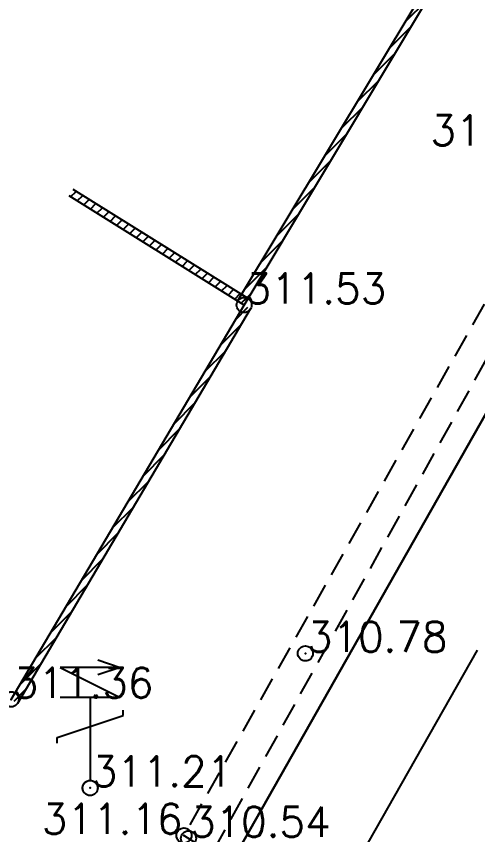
# Model space of a CAD drawing. Header units: millimetres. Extents: x 524954 to 526204, y 9523489 to 9524010.
# Drawn here: x 526042.98 to 526058.29, y 9523957.42 to 9523984.56 of the extents above; entities that cross this region are included whole.
import ezdxf
from ezdxf.enums import TextEntityAlignment as Align

# ---------------------------------------------------------------- set-up
doc = ezdxf.new("R2010")
doc.units = ezdxf.units.MM
doc.header["$PDMODE"] = 32
doc.header["$PDSIZE"] = 0.5
doc.linetypes.add('AXES2', pattern=[28.575, 19.05, -3.175, 3.175, -3.175])
doc.linetypes.add('CACHE2', pattern=[4.7625, 3.175, -1.5875])
for name, color, linetype in [('Axe_Route_Existante', 1, 'AXES2'), ('Bord_Route_Existante', 6, 'Continuous'), ('Caniveau', 5, 'CACHE2'), ('Cloture', 7, 'Continuous'), ('Murs', 1, 'Continuous'), ('Réseau_Electrique', 1, 'CACHE2'), ('TopoAlt', 3, 'Continuous'), ('TOPOJIS', 7, 'Continuous')]:
    doc.layers.add(name, color=color, linetype=linetype)
doc.layers.add('Bord_Route_Existante_POLY3D', color=6, linetype='Continuous', plot=False)
doc.styles.add('Simplex 1.0', font='Simplex.shx', dxfattribs={"width": 0.99, "height": 1})
pattern_1 = [(45, (0, 0), (-0.1767766952966, 0.1767766952966), [])]

# ---------------------------------------------------------------- blocks, each defined once
blk = doc.blocks.new('TCPOINT M')
at = {"color": 0}
blk.add_point((0, 0), dxfattribs=at)
at = {"layer": 'TopoAlt', "style": 'Simplex 1.0', "width": 0.99}
blk.add_attdef('ALT', (0.15, 0.15), '', height=1, dxfattribs=at)
blk = doc.blocks.new('e003')
at = {"color": 0}
for points in [[(0.25, 4.25), (1, 4), (0.25, 3.75)], [(1, 4), (-1, 4), (1, 3), (-1, 3)], [(0, 3), (0, 0.25)], [(-1.096503, 1.48637), (-1.096503, 1.670092), (1.096503, 2.39915), (1.096503, 2.582873)]]:
    blk.add_lwpolyline(points, dxfattribs=at)
blk.add_circle((0, 0), 0.25, dxfattribs=at)

msp = doc.modelspace()

# ---------------------------------------------------------------- hatches: boundary and pattern name
at = {"layer": 'Murs'}
h = msp.add_hatch(dxfattribs=at)
h.set_pattern_fill('_U', color=256, scale=0.25, angle=45, style=0, pattern_type=0)
h.set_pattern_definition(pattern_1)
h.paths.add_polyline_path([(526050.54, 9523974.983), (526058.18, 9523987.71), (526051.668, 9523991.321), (526051.547, 9523991.103), (526057.833, 9523987.617), (526050.326, 9523975.112)])
h = msp.add_hatch(dxfattribs=at)
h.set_pattern_fill('_U', color=256, scale=0.25, angle=45, style=0, pattern_type=0)
h.set_pattern_definition(pattern_1)
h.paths.add_polyline_path([(526050.54, 9523974.983), (526044.737, 9523978.6), (526044.869, 9523978.812), (526050.672, 9523975.196)])
h = msp.add_hatch(dxfattribs=at)
h.set_pattern_fill('_U', color=256, scale=0.25, angle=45, style=0, pattern_type=0)
h.set_pattern_definition(pattern_1)
h.paths.add_polyline_path([(526042.811, 9523961.906), (526050.54, 9523974.983), (526050.755, 9523974.856), (526043.026, 9523961.778)])

# ---------------------------------------------------------------- linework, layer by layer
at = {"layer": 'Axe_Route_Existante', "ltscale": 0.5, "flags": 128}
msp.add_lwpolyline([(525586.699, 9523773.004), (525594.438, 9523777.106), (525618.223, 9523789.407), (525625.013, 9523793.73), (525631.595, 9523797.596), (525637.632, 9523800.898), (525652.791, 9523807.42), (525669.106, 9523811.823), (525685.979, 9523814.884), (525693.088, 9523815.654), (525707.454, 9523816.694), (525717.039, 9523816.84), (525725.297, 9523816.644), (525729.698, 9523816.378), (525741.406, 9523815.177), (525741.84, 9523815.117), (525749.699, 9523813.877), (525775.145, 9523809.302), (525803.422, 9523804.201), (525817.048, 9523801.682), (525827.851, 9523799.771), (525839.056, 9523798.429), (525854.65, 9523797.376), (525870.172, 9523796.814), (525884.208, 9523797.02), (525899.003, 9523797.789), (525917.125, 9523799.773), (525932.341, 9523803.156), (525937.747, 9523804.809), (525941.803, 9523806.256), (525947.141, 9523808.768), (525964.848, 9523819.198), (525980.541, 9523832.453), (525991.817, 9523846.401), (526001.896, 9523863.645), (526032.968, 9523917.472), (526051.53, 9523951.634), (526076.259, 9523995.188)], dxfattribs=at)
at = {"layer": 'Bord_Route_Existante', "flags": 128}
msp.add_lwpolyline([(525977.621, 9523834.354), (525979.224, 9523836.114), (525987.097, 9523845.854), (525988.674, 9523848.001), (525990.485, 9523850.842), (525993.25, 9523855.431), (525997.166, 9523862.351), (525998.821, 9523865.297), (526004.258, 9523874.895), (526013.154, 9523890.734), (526018.581, 9523900.329), (526023.628, 9523909.305), (526030.013, 9523920.501), (526032.054, 9523924.033), (526034.618, 9523928.608), (526044.187, 9523945.542), (526045.512, 9523948.368), (526072.817, 9523996.498), (526072.817, 9523996.498), (526072.817, 9523996.498)], dxfattribs=at)
at = {"layer": 'Bord_Route_Existante_POLY3D'}
msp.add_polyline3d([(526072.817, 9523996.498, 311.96), (526045.512, 9523948.368, 310.79), (526044.187, 9523945.542, 310.76), (526036.198, 9523931.468, 310.43), (526034.618, 9523928.608, 310.27), (526032.063, 9523924.09, 310.11), (526032.054, 9523924.033, 310.12), (526030.013, 9523920.501, 310.01), (526024.075, 9523910.007, 309.53), (526023.628, 9523909.305, 309.47), (526018.581, 9523900.329, 308.97), (526013.154, 9523890.734, 308.37), (526004.258, 9523874.895, 307.32)], dxfattribs=at)
at = {"layer": 'Caniveau', "ltscale": 0.25, "elevation": 311.67, "flags": 128}
msp.add_lwpolyline([(526059.738, 9523975.264), (526049.469, 9523956.809), (526048.544, 9523957.391), (526058.91, 9523975.692)], dxfattribs=at)
at = {"layer": 'Cloture'}
for p, q in [((526050.54, 9523974.983), (526044.737, 9523978.6)), ((526050.672, 9523975.196), (526044.869, 9523978.812)), ((526042.811, 9523961.906), (526050.54, 9523974.983)), ((526043.026, 9523961.778), (526050.755, 9523974.856))]:
    msp.add_line(p, q, dxfattribs=at)
at = {"layer": 'Cloture', "elevation": 311.53, "flags": 128}
for points in [[(526050.54, 9523974.983), (526058.18, 9523987.71), (526051.668, 9523991.321)], [(526050.326, 9523975.112), (526057.833, 9523987.617), (526051.547, 9523991.103)]]:
    msp.add_lwpolyline(points, dxfattribs=at)

# ---------------------------------------------------------------- block references
at = {"layer": 'Réseau_Electrique'}
msp.add_blockref('e003', (526045.429, 9523958.967), dxfattribs=at)
at = {"layer": 'TOPOJIS'}
ref = msp.add_blockref('TCPOINT M', (526061.443, 9523980.226, 311.75), dxfattribs=at)
ref.add_attrib('ALT', '311.75', dxfattribs={"layer": 'TopoAlt', "height": 1, "style": 'Simplex 1.0', "width": 0.99}).set_placement((526061.393, 9523980.276, 311.75), align=Align.RIGHT)
ref = msp.add_blockref('TCPOINT M', (526050.54, 9523974.983, 311.53), dxfattribs=at)
ref.add_attrib('ALT', '311.53', (526050.59, 9523975.033, 311.53), dxfattribs={"layer": 'TopoAlt', "height": 1, "style": 'Simplex 1.0', "width": 0.99})
ref = msp.add_blockref('TCPOINT M', (526052.574, 9523963.428, 310.78), dxfattribs=at)
ref.add_attrib('ALT', '310.78', (526052.624, 9523963.478, 310.78), dxfattribs={"layer": 'TopoAlt', "height": 1, "style": 'Simplex 1.0', "width": 0.99})
ref = msp.add_blockref('TCPOINT M', (526042.811, 9523961.906, 311.36), dxfattribs=at)
ref.add_attrib('ALT', '311.36', (526042.861, 9523961.956, 311.36), dxfattribs={"layer": 'TopoAlt', "height": 1, "style": 'Simplex 1.0', "width": 0.99})
ref = msp.add_blockref('TCPOINT M', (526045.429, 9523958.967, 311.21), dxfattribs=at)
ref.add_attrib('ALT', '311.21', (526045.479, 9523959.017, 311.21), dxfattribs={"layer": 'TopoAlt', "height": 1, "style": 'Simplex 1.0', "width": 0.99})
ref = msp.add_blockref('TCPOINT M', (526048.544, 9523957.391, 311.16), dxfattribs=at)
ref.add_attrib('ALT', '311.16', dxfattribs={"layer": 'TopoAlt', "height": 1, "style": 'Simplex 1.0', "width": 0.99}).set_placement((526048.494, 9523957.441, 311.16), align=Align.RIGHT)
ref = msp.add_blockref('TCPOINT M', (526048.695, 9523957.295, 310.54), dxfattribs=at)
ref.add_attrib('ALT', '310.54', (526048.745, 9523957.345, 310.54), dxfattribs={"layer": 'TopoAlt', "height": 1, "style": 'Simplex 1.0', "width": 0.99})

doc.saveas('drawing.dxf')
